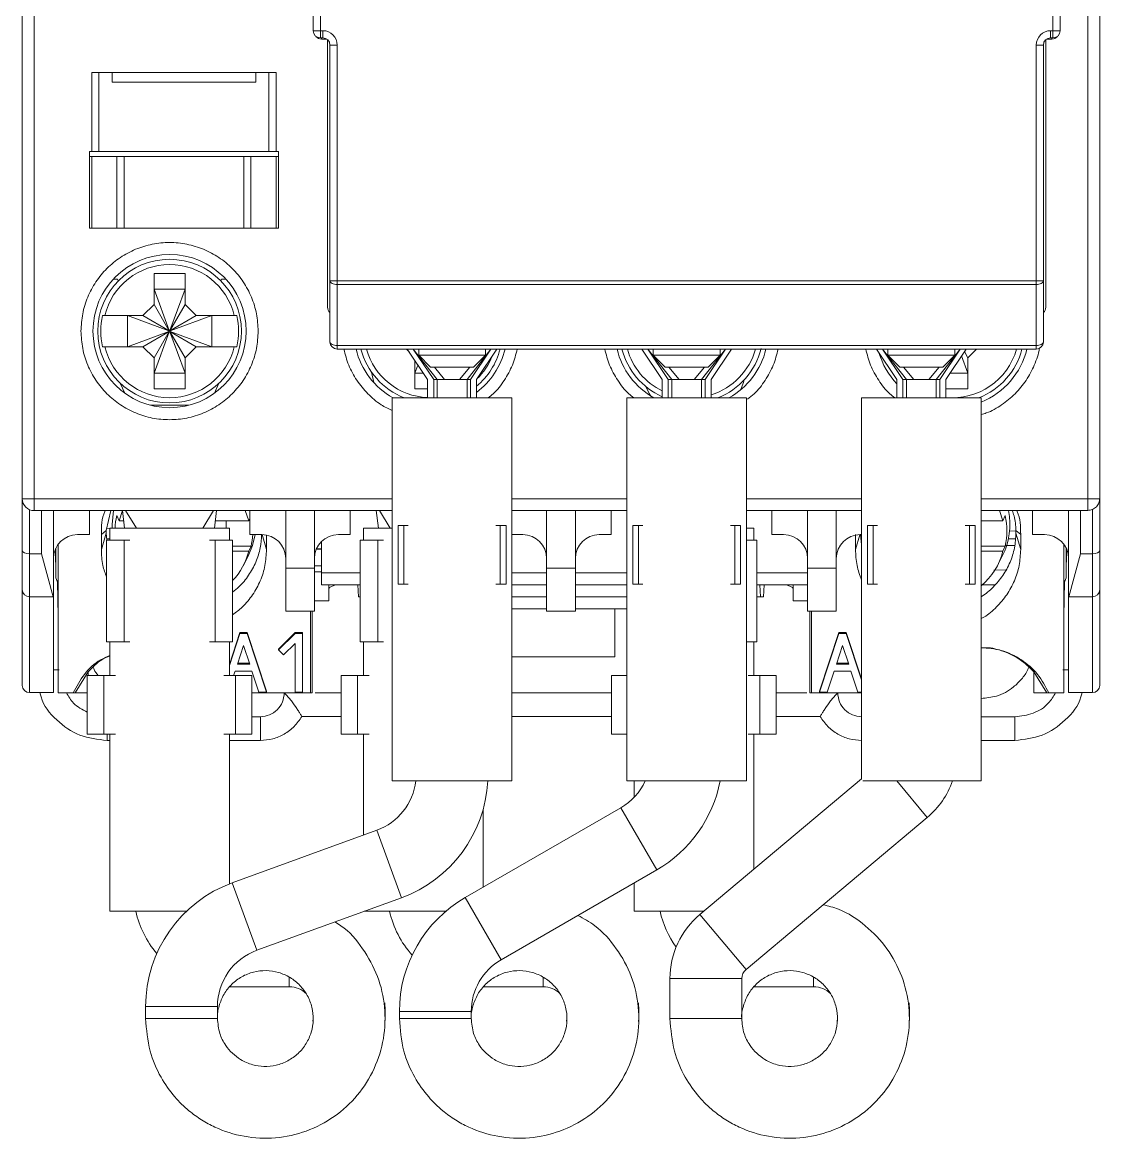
# Model space of a CAD drawing. Header units: millimetres. Extents: x 1004 to 59588, y 686 to 38112.
# Drawn here: x 44591.64 to 44636.64, y 36816.05 to 36862.69 of the extents above; entities that cross this region are included whole.
import ezdxf

# ---------------------------------------------------------------- set-up
doc = ezdxf.new("R2010")
doc.units = ezdxf.units.MM

msp = doc.modelspace()

# ---------------------------------------------------------------- linework, layer by layer
at = {"color": 7, "linetype": 'Continuous', "lineweight": 15}
for p, q in [((44591.642, 36900.789), (44591.642, 36842.789)), ((44592.142, 36842.789), (44592.142, 36900.789)), ((44636.142, 36900.789), (44636.142, 36842.789)), ((44636.642, 36842.789), (44636.642, 36900.789)), ((44603.792, 36862.339), (44603.792, 36879.739)), ((44604.092, 36879.739), (44604.092, 36862.339)), ((44634.692, 36862.339), (44634.692, 36879.739)), ((44634.992, 36879.739), (44634.992, 36862.339)), ((44604.092, 36862.339), (44603.792, 36862.339)), ((44604.092, 36862.339), (44604.192, 36862.339)), ((44604.092, 36862.039), (44604.092, 36862.339)), ((44604.192, 36862.039), (44604.092, 36862.039)), ((44604.358, 36861.989), (44604.142, 36861.989)), ((44604.192, 36862.339), (44604.192, 36862.039)), ((44634.642, 36861.989), (44634.426, 36861.989)), ((44634.592, 36862.339), (44634.692, 36862.339)), ((44634.592, 36862.039), (44634.592, 36862.339)), ((44634.692, 36862.039), (44634.592, 36862.039)), ((44634.692, 36862.039), (44634.692, 36862.339)), ((44634.992, 36862.339), (44634.692, 36862.339)), ((44604.392, 36850.789), (44604.392, 36861.962)), ((44604.492, 36851.89), (44604.492, 36861.739)), ((44604.492, 36861.739), (44604.792, 36861.739)), ((44604.792, 36861.739), (44604.792, 36851.89)), ((44633.992, 36851.89), (44633.992, 36861.739)), ((44634.292, 36861.739), (44633.992, 36861.739)), ((44634.292, 36861.739), (44634.292, 36851.89)), ((44634.392, 36850.789), (44634.392, 36861.962)), ((44602.242, 36860.589), (44594.542, 36860.589)), ((44594.542, 36860.589), (44594.542, 36857.289)), ((44594.842, 36860.589), (44594.842, 36857.289)), ((44595.392, 36860.189), (44595.392, 36860.589)), ((44601.392, 36860.189), (44601.392, 36860.589)), ((44601.942, 36857.289), (44601.942, 36860.589)), ((44602.242, 36857.289), (44602.242, 36860.589)), ((44601.392, 36860.189), (44595.392, 36860.189)), ((44594.442, 36857.289), (44594.542, 36857.289)), ((44594.442, 36857.289), (44594.442, 36854.089)), ((44594.442, 36857.089), (44594.542, 36857.089)), ((44594.842, 36857.289), (44594.542, 36857.289)), ((44594.542, 36857.089), (44594.542, 36854.089)), ((44594.542, 36857.089), (44595.592, 36857.089)), ((44594.842, 36857.289), (44601.942, 36857.289)), ((44595.592, 36854.089), (44595.592, 36857.089)), ((44595.592, 36857.089), (44595.892, 36857.089)), ((44595.892, 36857.089), (44595.892, 36854.089)), ((44600.892, 36857.089), (44595.892, 36857.089)), ((44600.892, 36854.089), (44600.892, 36857.089)), ((44600.892, 36857.089), (44601.192, 36857.089)), ((44601.192, 36857.089), (44601.192, 36854.089)), ((44601.192, 36857.089), (44602.242, 36857.089)), ((44601.942, 36857.289), (44602.242, 36857.289)), ((44602.242, 36857.289), (44602.342, 36857.289)), ((44602.242, 36857.089), (44602.242, 36854.089)), ((44602.242, 36857.089), (44602.342, 36857.089)), ((44602.342, 36854.089), (44602.342, 36857.289)), ((44594.442, 36854.089), (44602.342, 36854.089)), ((44594.542, 36854.089), (44595.592, 36854.089)), ((44601.192, 36854.089), (44602.242, 36854.089)), ((44598.442, 36852.198), (44597.142, 36852.198)), ((44597.142, 36852.198), (44597.142, 36850.898)), ((44598.442, 36850.898), (44598.442, 36852.198)), ((44595.622, 36851.953), (44595.435, 36851.953)), ((44595.649, 36851.888), (44595.622, 36851.953)), ((44599.962, 36851.953), (44599.935, 36851.888)), ((44600.149, 36851.953), (44599.962, 36851.953)), ((44604.492, 36851.89), (44604.792, 36851.89)), ((44604.492, 36849.339), (44604.492, 36851.89)), ((44604.792, 36851.74), (44604.792, 36851.89)), ((44604.792, 36851.89), (44633.992, 36851.89)), ((44633.992, 36851.74), (44604.792, 36851.74)), ((44604.792, 36851.74), (44604.792, 36849.189)), ((44633.992, 36851.74), (44633.992, 36851.89)), ((44634.292, 36851.89), (44633.992, 36851.89)), ((44633.992, 36849.189), (44633.992, 36851.74)), ((44634.292, 36851.89), (44634.292, 36849.339)), ((44598.442, 36851.548), (44597.142, 36851.548)), ((44597.782, 36849.814), (44597.142, 36851.548)), ((44598.442, 36851.548), (44597.802, 36849.814)), ((44597.142, 36850.898), (44596.682, 36850.439)), ((44597.774, 36849.806), (44597.142, 36850.898)), ((44597.81, 36849.806), (44598.442, 36850.898)), ((44598.902, 36850.439), (44598.442, 36850.898)), ((44594.989, 36850.439), (44595.088, 36850.439)), ((44596.682, 36850.439), (44595.088, 36850.439)), ((44596.032, 36849.139), (44596.032, 36850.439)), ((44596.032, 36850.439), (44597.767, 36849.799)), ((44596.682, 36850.439), (44597.774, 36849.806)), ((44597.81, 36849.806), (44598.902, 36850.439)), ((44597.817, 36849.799), (44599.552, 36850.439)), ((44598.902, 36850.439), (44600.496, 36850.439)), ((44599.552, 36849.139), (44599.552, 36850.439)), ((44600.496, 36850.439), (44600.595, 36850.439)), ((44596.032, 36849.139), (44597.767, 36849.778)), ((44596.682, 36849.139), (44597.774, 36849.771)), ((44597.142, 36848.679), (44597.774, 36849.771)), ((44597.142, 36848.029), (44597.782, 36849.764)), ((44597.774, 36849.806), (44597.767, 36849.799)), ((44597.767, 36849.799), (44597.767, 36849.778)), ((44597.767, 36849.778), (44597.774, 36849.771)), ((44597.782, 36849.814), (44597.774, 36849.806)), ((44597.774, 36849.771), (44597.782, 36849.764)), ((44597.802, 36849.814), (44597.782, 36849.814)), ((44597.782, 36849.764), (44597.802, 36849.764)), ((44597.81, 36849.806), (44597.802, 36849.814)), ((44597.802, 36849.764), (44597.81, 36849.771)), ((44598.442, 36848.029), (44597.802, 36849.764)), ((44597.817, 36849.799), (44597.81, 36849.806)), ((44597.81, 36849.771), (44597.817, 36849.778)), ((44598.902, 36849.139), (44597.81, 36849.771)), ((44598.442, 36848.679), (44597.81, 36849.771)), ((44597.817, 36849.778), (44597.817, 36849.799)), ((44599.552, 36849.139), (44597.817, 36849.778)), ((44595.088, 36849.139), (44594.989, 36849.139)), ((44595.088, 36849.139), (44596.682, 36849.139)), ((44596.682, 36849.139), (44597.142, 36848.679)), ((44598.442, 36848.679), (44598.902, 36849.139)), ((44598.902, 36849.139), (44600.496, 36849.139)), ((44600.595, 36849.139), (44600.496, 36849.139)), ((44604.792, 36849.189), (44633.992, 36849.189)), ((44604.792, 36849.039), (44604.792, 36849.189)), ((44633.992, 36849.039), (44604.792, 36849.039)), ((44607.682, 36849.039), (44607.793, 36848.928)), ((44608.571, 36847.769), (44607.719, 36849.039)), ((44607.968, 36849.039), (44608.824, 36847.769)), ((44607.968, 36849.039), (44608.967, 36847.769)), ((44608.197, 36849.039), (44608.197, 36848.779)), ((44610.217, 36847.769), (44611.216, 36849.039)), ((44610.36, 36847.769), (44611.216, 36849.039)), ((44611.465, 36849.039), (44610.613, 36847.769)), ((44610.987, 36848.779), (44610.987, 36849.039)), ((44618.371, 36847.769), (44617.519, 36849.039)), ((44617.768, 36849.039), (44618.624, 36847.769)), ((44617.768, 36849.039), (44618.767, 36847.769)), ((44617.997, 36849.039), (44617.997, 36848.779)), ((44620.017, 36847.769), (44621.016, 36849.039)), ((44620.16, 36847.769), (44621.016, 36849.039)), ((44621.265, 36849.039), (44620.413, 36847.769)), ((44620.787, 36848.779), (44620.787, 36849.039)), ((44628.171, 36847.769), (44627.319, 36849.039)), ((44627.568, 36849.039), (44628.424, 36847.769)), ((44627.568, 36849.039), (44628.567, 36847.769)), ((44627.797, 36849.039), (44627.797, 36848.779)), ((44629.817, 36847.769), (44630.816, 36849.039)), ((44629.96, 36847.769), (44630.816, 36849.039)), ((44631.065, 36849.039), (44630.213, 36847.769)), ((44630.587, 36848.779), (44630.587, 36849.039)), ((44631.142, 36848.679), (44630.995, 36848.934)), ((44631.142, 36848.679), (44631.502, 36849.039)), ((44633.992, 36849.039), (44633.992, 36849.189)), ((44597.142, 36848.679), (44597.142, 36847.379)), ((44598.442, 36847.379), (44598.442, 36848.679)), ((44608.042, 36848.557), (44608.042, 36847.379)), ((44608.197, 36848.779), (44608.697, 36848.279)), ((44608.197, 36848.779), (44610.987, 36848.779)), ((44610.487, 36848.279), (44610.987, 36848.779)), ((44617.997, 36848.779), (44618.497, 36848.279)), ((44617.997, 36848.779), (44620.787, 36848.779)), ((44620.287, 36848.279), (44620.787, 36848.779)), ((44627.797, 36848.779), (44628.297, 36848.279)), ((44627.797, 36848.779), (44630.587, 36848.779)), ((44630.087, 36848.279), (44630.587, 36848.779)), ((44631.142, 36848.029), (44630.874, 36848.754)), ((44631.142, 36847.379), (44631.142, 36848.679)), ((44598.442, 36848.029), (44597.142, 36848.029)), ((44606.322, 36847.639), (44606.233, 36848.07)), ((44608.042, 36848.029), (44608.167, 36848.37)), ((44608.396, 36848.029), (44608.042, 36848.029)), ((44610.487, 36848.279), (44608.697, 36848.279)), ((44620.287, 36848.279), (44618.497, 36848.279)), ((44630.087, 36848.279), (44628.297, 36848.279)), ((44631.142, 36848.029), (44630.388, 36848.029)), ((44595.918, 36847.195), (44595.731, 36847.608)), ((44599.852, 36847.608), (44599.666, 36847.195)), ((44608.571, 36846.999), (44608.571, 36847.769)), ((44608.824, 36847.769), (44608.824, 36846.999)), ((44608.967, 36847.769), (44608.824, 36847.769)), ((44609.274, 36847.769), (44608.967, 36847.769)), ((44609.288, 36847.769), (44609.274, 36847.769)), ((44609.909, 36847.769), (44609.896, 36847.769)), ((44610.217, 36847.769), (44609.909, 36847.769)), ((44610.217, 36847.769), (44610.36, 36847.769)), ((44610.36, 36847.769), (44610.36, 36846.999)), ((44610.613, 36847.769), (44610.613, 36846.999)), ((44618.371, 36846.999), (44618.371, 36847.769)), ((44618.624, 36847.769), (44618.624, 36846.999)), ((44618.767, 36847.769), (44618.624, 36847.769)), ((44619.074, 36847.769), (44618.767, 36847.769)), ((44619.088, 36847.769), (44619.074, 36847.769)), ((44619.709, 36847.769), (44619.696, 36847.769)), ((44620.017, 36847.769), (44619.709, 36847.769)), ((44620.017, 36847.769), (44620.16, 36847.769)), ((44620.16, 36847.769), (44620.16, 36846.999)), ((44620.413, 36847.769), (44620.413, 36846.999)), ((44628.171, 36846.999), (44628.171, 36847.769)), ((44628.424, 36847.769), (44628.424, 36846.999)), ((44628.567, 36847.769), (44628.424, 36847.769)), ((44628.874, 36847.769), (44628.567, 36847.769)), ((44628.888, 36847.769), (44628.874, 36847.769)), ((44629.509, 36847.769), (44629.496, 36847.769)), ((44629.817, 36847.769), (44629.509, 36847.769)), ((44629.817, 36847.769), (44629.96, 36847.769)), ((44629.96, 36847.769), (44629.96, 36846.999)), ((44630.213, 36847.769), (44630.213, 36846.999)), ((44597.142, 36847.379), (44598.442, 36847.379)), ((44608.042, 36847.379), (44608.571, 36847.379)), ((44630.213, 36847.379), (44631.142, 36847.379)), ((44596.998, 36846.689), (44598.586, 36846.689)), ((44607.092, 36846.999), (44607.092, 36830.999)), ((44607.092, 36846.999), (44612.017, 36846.999)), ((44612.017, 36846.999), (44612.092, 36846.999)), ((44612.092, 36830.999), (44612.092, 36846.999)), ((44616.892, 36846.999), (44616.892, 36830.999)), ((44616.892, 36846.999), (44621.892, 36846.999)), ((44621.892, 36830.999), (44621.892, 36846.999)), ((44626.692, 36846.999), (44626.692, 36831.085)), ((44626.692, 36846.999), (44631.692, 36846.999)), ((44631.692, 36830.999), (44631.692, 36846.999)), ((44591.642, 36840.613), (44591.642, 36842.789)), ((44591.642, 36842.789), (44592.142, 36842.789)), ((44592.142, 36842.789), (44592.142, 36842.289)), ((44636.142, 36842.789), (44636.642, 36842.789)), ((44636.642, 36842.789), (44636.642, 36840.613)), ((44592.142, 36842.289), (44607.092, 36842.289)), ((44592.442, 36842.289), (44592.442, 36840.489)), ((44592.942, 36842.289), (44592.942, 36838.689)), ((44594.442, 36841.289), (44594.442, 36842.289)), ((44595.332, 36842.289), (44595.14, 36841.461)), ((44595.392, 36841.709), (44595.451, 36842.289)), ((44595.589, 36842.08), (44595.688, 36841.87)), ((44595.688, 36841.87), (44595.827, 36842.289)), ((44595.916, 36841.553), (44595.825, 36842.289)), ((44596.404, 36841.553), (44595.954, 36842.289)), ((44599.63, 36842.289), (44599.18, 36841.553)), ((44599.668, 36841.553), (44599.759, 36842.289)), ((44600.956, 36842.289), (44601.096, 36841.87)), ((44601.096, 36841.87), (44601.142, 36841.967)), ((44601.142, 36842.289), (44601.142, 36841.289)), ((44602.642, 36842.289), (44602.642, 36839.889)), ((44603.842, 36839.889), (44603.842, 36842.289)), ((44605.342, 36841.289), (44605.342, 36842.289)), ((44606.516, 36841.553), (44606.425, 36842.289)), ((44607.004, 36841.553), (44606.554, 36842.289)), ((44612.092, 36842.289), (44616.892, 36842.289)), ((44613.542, 36842.289), (44613.542, 36839.889)), ((44614.742, 36839.889), (44614.742, 36842.289)), ((44616.242, 36841.289), (44616.242, 36842.289)), ((44621.892, 36842.289), (44626.692, 36842.289)), ((44622.942, 36842.289), (44622.942, 36841.289)), ((44624.442, 36842.289), (44624.442, 36839.889)), ((44625.642, 36839.889), (44625.642, 36842.289)), ((44631.692, 36842.289), (44636.142, 36842.289)), ((44632.456, 36842.289), (44632.596, 36841.87)), ((44632.596, 36841.87), (44632.695, 36842.08)), ((44633.842, 36842.289), (44633.842, 36841.289)), ((44635.342, 36842.289), (44635.342, 36838.689)), ((44635.842, 36842.289), (44635.842, 36840.489)), ((44636.142, 36842.289), (44636.142, 36842.298)), ((44595.14, 36841.461), (44594.942, 36841.298)), ((44595.139, 36841.354), (44595.14, 36841.461)), ((44595.292, 36841.551), (44595.16, 36841.549)), ((44595.292, 36841.553), (44595.292, 36841.053)), ((44600.292, 36841.553), (44595.292, 36841.553)), ((44595.396, 36841.551), (44595.392, 36841.709)), ((44595.877, 36841.87), (44595.688, 36841.87)), ((44599.707, 36841.87), (44601.096, 36841.87)), ((44600.152, 36841.553), (44600.152, 36841.87)), ((44600.292, 36841.053), (44600.292, 36841.553)), ((44605.892, 36841.553), (44605.892, 36841.053)), ((44607.092, 36841.553), (44605.892, 36841.553)), ((44607.338, 36839.222), (44607.338, 36841.673)), ((44607.584, 36841.673), (44607.338, 36841.673)), ((44607.584, 36841.673), (44607.584, 36839.222)), ((44607.763, 36841.673), (44607.584, 36841.673)), ((44611.599, 36841.673), (44611.421, 36841.673)), ((44611.599, 36841.673), (44611.599, 36839.222)), ((44611.846, 36841.673), (44611.599, 36841.673)), ((44611.846, 36841.673), (44611.846, 36839.222)), ((44617.138, 36839.222), (44617.138, 36841.673)), ((44617.384, 36841.673), (44617.138, 36841.673)), ((44617.384, 36841.673), (44617.384, 36839.222)), ((44617.563, 36841.673), (44617.384, 36841.673)), ((44621.399, 36841.673), (44621.221, 36841.673)), ((44621.399, 36841.673), (44621.399, 36839.222)), ((44621.646, 36841.673), (44621.399, 36841.673)), ((44621.646, 36841.673), (44621.646, 36839.222)), ((44622.192, 36841.553), (44621.892, 36841.553)), ((44622.192, 36841.053), (44622.192, 36841.553)), ((44626.938, 36839.222), (44626.938, 36841.673)), ((44627.184, 36841.673), (44626.938, 36841.673)), ((44627.184, 36841.673), (44627.184, 36839.222)), ((44627.363, 36841.673), (44627.184, 36841.673)), ((44631.199, 36841.673), (44631.021, 36841.673)), ((44631.199, 36841.673), (44631.199, 36839.222)), ((44631.446, 36841.673), (44631.199, 36841.673)), ((44631.446, 36841.673), (44631.446, 36839.222)), ((44631.692, 36841.87), (44632.596, 36841.87)), ((44633.342, 36841.298), (44633.144, 36841.461)), ((44633.145, 36841.354), (44633.144, 36841.461)), ((44593.942, 36841.289), (44594.442, 36841.289)), ((44594.942, 36840.66), (44595.139, 36841.354)), ((44594.942, 36840.66), (44594.942, 36841.298)), ((44595.139, 36841.354), (44595.169, 36841.053)), ((44595.16, 36841.053), (44595.16, 36836.803)), ((44595.16, 36841.053), (44595.892, 36841.053)), ((44595.162, 36841.118), (44595.292, 36841.118)), ((44595.892, 36841.053), (44595.892, 36836.803)), ((44595.892, 36841.053), (44596.126, 36841.053)), ((44599.458, 36841.053), (44599.692, 36841.053)), ((44599.692, 36841.053), (44599.692, 36836.803)), ((44599.692, 36841.053), (44600.424, 36841.053)), ((44600.424, 36841.053), (44600.424, 36836.803)), ((44601.142, 36841.289), (44601.642, 36841.289)), ((44601.842, 36841.269), (44601.842, 36840.66)), ((44604.142, 36841.003), (44604.142, 36839.689)), ((44604.842, 36841.289), (44605.342, 36841.289)), ((44605.76, 36841.053), (44605.76, 36836.803)), ((44605.76, 36841.053), (44606.492, 36841.053)), ((44606.492, 36841.053), (44606.492, 36836.803)), ((44606.492, 36841.053), (44606.726, 36841.053)), ((44612.092, 36841.289), (44612.542, 36841.289)), ((44615.742, 36841.289), (44616.242, 36841.289)), ((44621.892, 36841.053), (44622.324, 36841.053)), ((44622.324, 36841.053), (44622.324, 36836.803)), ((44622.942, 36841.289), (44623.442, 36841.289)), ((44626.442, 36840.66), (44626.442, 36841.298)), ((44626.642, 36841.289), (44626.692, 36841.289)), ((44626.649, 36841.289), (44626.692, 36840.863)), ((44633.122, 36841.118), (44632.831, 36841.117)), ((44632.863, 36841.44), (44633.129, 36841.426)), ((44633.145, 36841.354), (44633.342, 36840.66)), ((44633.342, 36841.298), (44633.342, 36840.66)), ((44633.842, 36841.289), (44634.342, 36841.289)), ((44591.642, 36838.989), (44591.642, 36840.613)), ((44593.042, 36839.542), (44593.042, 36840.725)), ((44593.142, 36840.889), (44593.142, 36834.678)), ((44601.195, 36840.804), (44600.424, 36840.804)), ((44600.424, 36840.594), (44601.096, 36840.594)), ((44601.195, 36840.804), (44601.096, 36840.594)), ((44603.919, 36840.674), (44604.142, 36840.674)), ((44604.142, 36840.693), (44603.927, 36840.693)), ((44632.695, 36840.804), (44631.692, 36840.804)), ((44631.692, 36840.594), (44632.596, 36840.594)), ((44632.695, 36840.804), (44632.596, 36840.594)), ((44632.696, 36840.831), (44633.093, 36840.832)), ((44635.142, 36834.678), (44635.142, 36840.889)), ((44635.242, 36840.725), (44635.242, 36839.542)), ((44636.642, 36840.613), (44636.642, 36838.989)), ((44591.942, 36840.489), (44591.942, 36838.689)), ((44591.942, 36840.489), (44592.442, 36840.489)), ((44592.924, 36838.689), (44592.442, 36840.489)), ((44600.876, 36840.003), (44601.071, 36840.384)), ((44632.376, 36840.003), (44632.571, 36840.384)), ((44635.842, 36840.489), (44635.36, 36838.689)), ((44635.842, 36840.489), (44636.342, 36840.489)), ((44636.342, 36838.689), (44636.342, 36840.489)), ((44602.642, 36839.889), (44603.842, 36839.889)), ((44602.642, 36838.089), (44602.642, 36839.889)), ((44603.842, 36839.889), (44603.842, 36838.089)), ((44604.142, 36839.733), (44603.842, 36839.733)), ((44604.142, 36839.689), (44605.76, 36839.689)), ((44604.142, 36839.189), (44604.142, 36839.689)), ((44612.092, 36839.689), (44613.542, 36839.689)), ((44613.542, 36839.889), (44614.742, 36839.889)), ((44613.542, 36838.089), (44613.542, 36839.889)), ((44614.742, 36839.889), (44614.742, 36838.089)), ((44614.742, 36839.689), (44616.892, 36839.689)), ((44622.324, 36839.689), (44624.442, 36839.689)), ((44624.442, 36839.889), (44625.642, 36839.889)), ((44624.442, 36838.089), (44624.442, 36839.889)), ((44625.642, 36839.889), (44625.642, 36838.089)), ((44632.222, 36839.807), (44632.725, 36839.816)), ((44605.76, 36839.189), (44604.142, 36839.189)), ((44604.442, 36839.189), (44604.442, 36838.515)), ((44605.682, 36838.689), (44605.66, 36839.189)), ((44607.338, 36839.222), (44607.584, 36839.222)), ((44607.763, 36839.222), (44607.584, 36839.222)), ((44611.599, 36839.222), (44611.421, 36839.222)), ((44611.846, 36839.222), (44611.599, 36839.222)), ((44613.542, 36839.189), (44612.092, 36839.189)), ((44616.892, 36839.189), (44614.742, 36839.189)), ((44617.138, 36839.222), (44617.384, 36839.222)), ((44617.563, 36839.222), (44617.384, 36839.222)), ((44621.399, 36839.222), (44621.221, 36839.222)), ((44621.646, 36839.222), (44621.399, 36839.222)), ((44624.442, 36839.189), (44622.324, 36839.189)), ((44622.453, 36839.189), (44622.475, 36838.689)), ((44622.624, 36839.189), (44622.602, 36838.689)), ((44623.842, 36838.515), (44623.842, 36839.189)), ((44626.938, 36839.222), (44627.184, 36839.222)), ((44627.363, 36839.222), (44627.184, 36839.222)), ((44631.199, 36839.222), (44631.021, 36839.222)), ((44631.446, 36839.222), (44631.199, 36839.222)), ((44631.736, 36839.189), (44632.268, 36839.189)), ((44591.642, 36834.989), (44591.642, 36838.989)), ((44591.942, 36838.689), (44592.924, 36838.689)), ((44591.942, 36838.689), (44591.942, 36834.689)), ((44592.924, 36838.689), (44592.942, 36838.689)), ((44592.942, 36838.689), (44592.942, 36834.689)), ((44605.76, 36838.689), (44605.682, 36838.689)), ((44613.542, 36838.689), (44612.092, 36838.689)), ((44616.892, 36838.689), (44614.742, 36838.689)), ((44622.475, 36838.689), (44622.324, 36838.689)), ((44622.602, 36838.689), (44622.475, 36838.689)), ((44635.342, 36838.689), (44635.36, 36838.689)), ((44635.342, 36834.689), (44635.342, 36838.689)), ((44635.36, 36838.689), (44636.342, 36838.689)), ((44636.342, 36834.689), (44636.342, 36838.689)), ((44636.642, 36838.989), (44636.642, 36834.989)), ((44604.442, 36838.515), (44603.842, 36838.515)), ((44623.842, 36838.515), (44624.442, 36838.515)), ((44603.842, 36838.089), (44602.642, 36838.089)), ((44603.68, 36834.678), (44603.675, 36838.089)), ((44603.745, 36838.089), (44603.745, 36834.678)), ((44613.542, 36838.189), (44612.092, 36838.189)), ((44614.742, 36838.089), (44613.542, 36838.089)), ((44616.892, 36838.189), (44614.742, 36838.189)), ((44616.392, 36836.189), (44616.392, 36838.189)), ((44625.642, 36838.089), (44624.442, 36838.089)), ((44624.539, 36834.678), (44624.539, 36838.089)), ((44624.609, 36838.089), (44624.603, 36834.678)), ((44595.16, 36836.803), (44595.892, 36836.803)), ((44595.292, 36836.803), (44595.292, 36835.403)), ((44595.892, 36836.803), (44596.126, 36836.803)), ((44599.458, 36836.803), (44599.692, 36836.803)), ((44599.692, 36836.803), (44600.424, 36836.803)), ((44600.292, 36835.863), (44600.732, 36837.196)), ((44600.292, 36835.825), (44600.732, 36837.158)), ((44600.292, 36835.403), (44600.292, 36836.803)), ((44600.732, 36837.196), (44601.032, 36837.196)), ((44600.732, 36837.196), (44600.732, 36837.158)), ((44600.732, 36837.158), (44601.032, 36837.158)), ((44601.032, 36837.196), (44601.842, 36834.742)), ((44601.032, 36837.196), (44601.032, 36837.158)), ((44601.032, 36837.158), (44601.842, 36834.704)), ((44602.342, 36836.509), (44603.042, 36837.196)), ((44603.042, 36837.158), (44602.342, 36836.471)), ((44603.042, 36837.196), (44603.342, 36837.196)), ((44603.042, 36837.196), (44603.042, 36837.158)), ((44603.342, 36837.158), (44603.042, 36837.158)), ((44603.342, 36837.158), (44603.342, 36837.196)), ((44603.342, 36837.158), (44603.342, 36834.704)), ((44605.76, 36836.803), (44606.492, 36836.803)), ((44605.892, 36836.803), (44605.892, 36835.403)), ((44606.492, 36836.803), (44606.726, 36836.803)), ((44621.892, 36836.803), (44622.324, 36836.803)), ((44622.192, 36835.403), (44622.192, 36836.803)), ((44624.942, 36834.742), (44625.752, 36837.196)), ((44624.942, 36834.704), (44625.752, 36837.158)), ((44625.752, 36837.196), (44626.052, 36837.196)), ((44625.752, 36837.196), (44625.752, 36837.158)), ((44625.752, 36837.158), (44626.052, 36837.158)), ((44626.052, 36837.196), (44626.692, 36835.257)), ((44626.052, 36837.196), (44626.052, 36837.158)), ((44626.052, 36837.158), (44626.692, 36835.219)), ((44600.626, 36835.882), (44600.882, 36836.657)), ((44600.882, 36836.657), (44601.138, 36835.882)), ((44602.342, 36836.509), (44602.342, 36836.471)), ((44602.342, 36836.471), (44602.554, 36836.263)), ((44602.554, 36836.263), (44603.042, 36836.741)), ((44603.042, 36834.704), (44603.042, 36836.741)), ((44625.646, 36835.882), (44625.902, 36836.657)), ((44625.902, 36836.657), (44626.158, 36835.882)), ((44601.138, 36835.92), (44600.626, 36835.92)), ((44601.138, 36835.882), (44600.626, 36835.882)), ((44612.092, 36836.189), (44616.392, 36836.189)), ((44626.158, 36835.92), (44625.646, 36835.92)), ((44626.158, 36835.882), (44625.646, 36835.882)), ((44594.392, 36835.559), (44593.852, 36834.678)), ((44594.356, 36835.403), (44594.356, 36832.953)), ((44594.356, 36835.403), (44595.042, 36835.403)), ((44594.392, 36835.559), (44594.392, 36835.403)), ((44595.042, 36835.403), (44595.042, 36832.953)), ((44595.042, 36835.403), (44595.527, 36835.403)), ((44600.057, 36835.403), (44600.542, 36835.403)), ((44600.468, 36835.403), (44600.529, 36835.587)), ((44600.529, 36835.587), (44601.235, 36835.587)), ((44600.542, 36835.403), (44600.542, 36832.953)), ((44600.542, 36835.403), (44601.227, 36835.403)), ((44601.227, 36835.403), (44601.227, 36832.953)), ((44601.235, 36835.587), (44601.527, 36834.704)), ((44604.956, 36835.403), (44604.956, 36832.953)), ((44604.956, 36835.403), (44605.642, 36835.403)), ((44605.642, 36835.403), (44605.642, 36832.953)), ((44605.642, 36835.403), (44606.127, 36835.403)), ((44616.256, 36835.403), (44616.256, 36832.953)), ((44616.256, 36835.403), (44616.892, 36835.403)), ((44621.957, 36835.403), (44622.442, 36835.403)), ((44622.442, 36835.403), (44622.442, 36832.953)), ((44622.442, 36835.403), (44623.127, 36835.403)), ((44623.127, 36835.403), (44623.127, 36832.953)), ((44625.257, 36834.704), (44625.549, 36835.587)), ((44625.549, 36835.587), (44626.255, 36835.587)), ((44626.255, 36835.587), (44626.547, 36834.704)), ((44633.892, 36835.559), (44634.432, 36834.678)), ((44633.892, 36835.559), (44633.892, 36834.678)), ((44591.942, 36834.689), (44592.942, 36834.689)), ((44593.142, 36834.678), (44593.766, 36834.678)), ((44593.852, 36834.678), (44593.766, 36834.678)), ((44593.852, 36834.678), (44594.356, 36834.678)), ((44601.227, 36834.678), (44603.68, 36834.678)), ((44601.527, 36834.704), (44601.842, 36834.704)), ((44601.842, 36834.742), (44601.842, 36834.704)), ((44603.342, 36834.704), (44603.042, 36834.704)), ((44603.745, 36834.678), (44603.68, 36834.678)), ((44624.603, 36834.678), (44624.539, 36834.678)), ((44624.603, 36834.678), (44626.692, 36834.678)), ((44624.942, 36834.742), (44624.942, 36834.704)), ((44625.257, 36834.704), (44624.942, 36834.704)), ((44626.547, 36834.704), (44626.692, 36834.704)), ((44634.432, 36834.678), (44633.892, 36834.678)), ((44634.518, 36834.678), (44634.432, 36834.678)), ((44634.518, 36834.678), (44635.142, 36834.678)), ((44635.342, 36834.689), (44636.342, 36834.689)), ((44604.956, 36833.689), (44603.316, 36833.689)), ((44616.256, 36833.689), (44612.092, 36833.689)), ((44624.968, 36833.689), (44623.127, 36833.689)), ((44594.356, 36832.953), (44595.042, 36832.953)), ((44595.042, 36832.953), (44595.527, 36832.953)), ((44595.292, 36832.689), (44595.181, 36832.689)), ((44595.292, 36832.953), (44595.292, 36825.553)), ((44600.057, 36832.953), (44600.542, 36832.953)), ((44600.292, 36826.696), (44600.292, 36832.953)), ((44601.584, 36832.689), (44600.292, 36832.689)), ((44600.542, 36832.953), (44601.227, 36832.953)), ((44604.956, 36832.953), (44605.642, 36832.953)), ((44605.642, 36832.953), (44606.127, 36832.953)), ((44605.892, 36832.953), (44605.892, 36828.736)), ((44616.256, 36832.953), (44616.892, 36832.953)), ((44621.957, 36832.953), (44622.442, 36832.953)), ((44622.192, 36827.309), (44622.192, 36832.953)), ((44622.442, 36832.953), (44623.127, 36832.953)), ((44633.103, 36832.689), (44631.692, 36832.689)), ((44607.092, 36830.999), (44612.017, 36830.999)), ((44612.017, 36830.999), (44612.092, 36830.999)), ((44616.892, 36830.999), (44621.892, 36830.999)), ((44617.192, 36830.999), (44617.192, 36830.309)), ((44626.692, 36831.085), (44619.942, 36825.421)), ((44626.754, 36830.999), (44631.692, 36830.999)), ((44616.642, 36829.879), (44610.142, 36826.126)), ((44610.892, 36826.559), (44610.892, 36829.818)), ((44621.87, 36823.123), (44629.442, 36829.476)), ((44606.447, 36828.938), (44600.411, 36826.741)), ((44611.642, 36823.528), (44618.142, 36827.281)), ((44617.192, 36826.733), (44617.192, 36825.553)), ((44601.437, 36823.922), (44607.473, 36826.119)), ((44598.496, 36825.553), (44595.292, 36825.553)), ((44606.728, 36825.553), (44605.917, 36825.553)), ((44609.328, 36825.553), (44606.728, 36825.553)), ((44620.099, 36825.553), (44617.192, 36825.553)), ((44600.292, 36822.403), (44602.792, 36822.403)), ((44610.892, 36822.403), (44613.392, 36822.403)), ((44618.692, 36822.74), (44618.692, 36821.073)), ((44621.692, 36821.073), (44621.692, 36822.74)), ((44622.192, 36822.403), (44624.692, 36822.403)), ((44596.792, 36821.573), (44596.792, 36821.073)), ((44599.792, 36821.073), (44599.792, 36821.573)), ((44606.792, 36821.403), (44606.779, 36821.727)), ((44606.792, 36821.073), (44606.792, 36821.403)), ((44617.392, 36821.403), (44617.379, 36821.727)), ((44617.392, 36821.073), (44617.392, 36821.403)), ((44628.692, 36821.403), (44628.679, 36821.727)), ((44628.692, 36821.073), (44628.692, 36821.403)), ((44596.792, 36821.073), (44599.792, 36821.073)), ((44603.792, 36821.073), (44603.776, 36820.961)), ((44606.781, 36820.946), (44606.792, 36821.073)), ((44607.392, 36821.363), (44607.392, 36821.073)), ((44607.392, 36821.073), (44610.392, 36821.073)), ((44610.392, 36821.073), (44610.392, 36821.363)), ((44614.392, 36821.073), (44614.376, 36820.961)), ((44617.381, 36820.946), (44617.392, 36821.073)), ((44618.692, 36821.073), (44621.692, 36821.073)), ((44625.692, 36821.073), (44625.676, 36820.961)), ((44628.681, 36820.946), (44628.692, 36821.073))]:
    msp.add_line(p, q, dxfattribs=at)
at = {"color": 8, "linetype": 'Continuous', "lineweight": 15}
for p, q in [((44604.142, 36862.039), (44604.142, 36861.989)), ((44634.642, 36861.989), (44634.642, 36862.039)), ((44608.852, 36848.279), (44609.274, 36847.769)), ((44609.909, 36847.769), (44610.332, 36848.279)), ((44618.652, 36848.279), (44619.074, 36847.769)), ((44619.709, 36847.769), (44620.132, 36848.279)), ((44628.452, 36848.279), (44628.874, 36847.769)), ((44629.509, 36847.769), (44629.932, 36848.279)), ((44608.967, 36847.769), (44608.967, 36846.999)), ((44610.217, 36847.769), (44610.217, 36846.999)), ((44618.767, 36847.769), (44618.767, 36846.999)), ((44620.017, 36847.769), (44620.017, 36846.999)), ((44628.567, 36847.769), (44628.567, 36846.999)), ((44629.817, 36847.769), (44629.817, 36846.999)), ((44607.092, 36842.789), (44592.142, 36842.789)), ((44616.892, 36842.789), (44612.092, 36842.789)), ((44626.692, 36842.789), (44621.892, 36842.789)), ((44636.142, 36842.789), (44631.692, 36842.789)), ((44636.142, 36842.298), (44636.142, 36842.789)), ((44591.942, 36842.33), (44591.942, 36840.489)), ((44636.342, 36840.489), (44636.342, 36842.344)), ((44601.664, 36841.288), (44601.842, 36840.66)), ((44626.442, 36840.66), (44626.619, 36841.284)), ((44604.142, 36839.979), (44603.842, 36839.979)), ((44593.142, 36837.867), (44593.116, 36839.325)), ((44635.167, 36839.325), (44635.142, 36837.867)), ((44593.181, 36835.645), (44592.942, 36835.641)), ((44635.103, 36835.645), (44635.342, 36835.641)), ((44604.956, 36834.68), (44603.867, 36834.68)), ((44616.256, 36834.68), (44612.092, 36834.68)), ((44624.417, 36834.68), (44623.127, 36834.68)), ((44601.584, 36833.68), (44601.227, 36833.68)), ((44633.103, 36833.68), (44631.692, 36833.68)), ((44628.164, 36830.999), (44629.442, 36829.476)), ((44616.642, 36829.879), (44618.142, 36827.281)), ((44606.447, 36828.938), (44607.473, 36826.119)), ((44600.411, 36826.741), (44601.437, 36823.922)), ((44610.142, 36826.126), (44611.642, 36823.528)), ((44619.942, 36825.421), (44621.87, 36823.123)), ((44602.792, 36822.799), (44602.792, 36822.403)), ((44613.392, 36822.799), (44613.392, 36822.403)), ((44618.692, 36822.74), (44621.692, 36822.74)), ((44624.692, 36822.799), (44624.692, 36822.403)), ((44596.792, 36821.573), (44599.792, 36821.573)), ((44607.392, 36821.363), (44610.392, 36821.363))]:
    msp.add_line(p, q, dxfattribs=at)
at = {"color": 7, "linetype": 'Continuous', "lineweight": 15, "flags": 128}
for points in [[(44604.492, 36851.89), (44604.498, 36851.861), (44604.515, 36851.833), (44604.542, 36851.807), (44604.58, 36851.784), (44604.625, 36851.766), (44604.677, 36851.752), (44604.733, 36851.743), (44604.792, 36851.74)], [(44633.992, 36851.74), (44634.05, 36851.743), (44634.107, 36851.752), (44634.159, 36851.766), (44634.204, 36851.784), (44634.241, 36851.807), (44634.269, 36851.833), (44634.286, 36851.861), (44634.292, 36851.89)], [(44604.492, 36849.339), (44604.498, 36849.309), (44604.515, 36849.281), (44604.542, 36849.255), (44604.58, 36849.233), (44604.625, 36849.214), (44604.677, 36849.2), (44604.733, 36849.192), (44604.792, 36849.189)], [(44633.992, 36849.189), (44634.05, 36849.192), (44634.107, 36849.2), (44634.159, 36849.214), (44634.204, 36849.233), (44634.241, 36849.255), (44634.269, 36849.281), (44634.286, 36849.309), (44634.292, 36849.339)], [(44621.794, 36847.752), (44621.762, 36847.638), (44621.637, 36847.328)], [(44617.891, 36847.078), (44617.823, 36847.187), (44617.679, 36847.477)], [(44601.361, 36841.289), (44601.254, 36840.828), (44601.071, 36840.384)]]:
    msp.add_lwpolyline(points, dxfattribs=at)
at = {"color": 7, "linetype": 'Continuous', "lineweight": 15}
for radius in [3.2, 3]:
    msp.add_circle((44597.792, 36849.789), radius, dxfattribs=at)
for centre, radius, start, end in [((44604.092, 36862.339), 0.3, 180, 270), ((44604.142, 36862.289), 0.3, 218.2319, 270), ((44604.192, 36861.739), 0.6, 0, 90), ((44604.192, 36861.739), 0.3, 0, 90), ((44634.592, 36861.739), 0.6, 90, 180), ((44634.592, 36861.739), 0.3, 90, 180), ((44634.642, 36862.289), 0.3, 270, 321.7681), ((44634.692, 36862.339), 0.3, 270, 0), ((44597.792, 36849.789), 2.781, 13.5153, 166.4847), ((44604.692, 36850.789), 0.3, 180, 228.1897), ((44634.092, 36850.789), 0.3, 311.8103, 0), ((44597.792, 36849.789), 2.878, 166.9448, 193.0552), ((44597.792, 36849.789), 2.878, 346.9448, 13.0552), ((44597.792, 36849.789), 2.781, 193.5153, 346.4847), ((44604.792, 36849.339), 0.3, 180, 270), ((44608.692, 36849.789), 3.2, 193.5548, 240.6773), ((44608.692, 36849.789), 3, 194.4775, 248.4348), ((44608.692, 36849.789), 2.781, 195.644, 267.5009), ((44608.692, 36849.789), 3, 309.8235, 345.5225), ((44608.692, 36849.789), 3.2, 306.8984, 346.4452), ((44619.592, 36849.789), 3.2, 193.5548, 240.6773), ((44619.592, 36849.789), 3, 194.4775, 245.9778), ((44619.592, 36849.789), 2.781, 195.644, 243.9532), ((44619.592, 36849.789), 2.781, 287.1747, 344.356), ((44619.592, 36849.789), 3, 291.5652, 345.9297), ((44619.592, 36849.789), 3.2, 299.3227, 346.4452), ((44630.492, 36849.789), 2.781, 264.2484, 344.356), ((44630.492, 36849.789), 3, 291.5652, 345.5225), ((44630.492, 36849.789), 3.2, 292.0243, 346.4452), ((44633.992, 36849.339), 0.3, 270, 0), ((44608.692, 36849.789), 2.781, 314.1796, 338.1092), ((44630.492, 36849.789), 3.2, 196.4236, 223.4981), ((44592.142, 36842.789), 0.5, 180, 270), ((44598.29, 36841.442), 2.776, 166.7056, 177.7109), ((44629.995, 36841.709), 2.897, 332.773, 11.5423), ((44629.995, 36841.442), 2.774, 346.7037, 13.2963), ((44593.942, 36840.289), 1, 90, 180), ((44598.494, 36841.442), 2.776, 346.7058, 356.8287), ((44601.642, 36840.289), 1, 0, 90), ((44604.842, 36840.289), 1, 90, 180), ((44612.542, 36840.289), 1, 0, 90), ((44615.742, 36840.289), 1, 90, 180), ((44623.442, 36840.289), 1, 0, 90), ((44626.642, 36840.289), 1, 90, 180), ((44634.342, 36840.289), 1, 0, 90), ((44598.457, 36841.244), 2.718, 316.3577, 346.1685), ((44629.952, 36841.246), 2.724, 309.713, 346.1492), ((44591.942, 36838.989), 0.3, 180, 270), ((44636.342, 36838.989), 0.3, 270, 0), ((44591.942, 36834.989), 0.3, 180, 270), ((44636.342, 36834.989), 0.3, 270, 0), ((44605.592, 36831.287), 2.5, 290, 353.3728), ((44605.592, 36831.287), 5.5, 290, 356.9929), ((44615.392, 36832.044), 2.5, 300, 335.277), ((44615.392, 36832.044), 5.5, 300, 349.0411), ((44627.192, 36832.157), 3.5, 310, 340.6703), ((44602.292, 36821.573), 5.5, 110, 180), ((44612.892, 36821.363), 5.5, 120, 180), ((44600.292, 36826.403), 4, 192.2689, 220.7173), ((44610.892, 36826.403), 4, 192.2689, 222.0842), ((44622.192, 36826.403), 4, 192.2689, 215.8602), ((44622.192, 36822.74), 3.5, 130, 180), ((44602.292, 36821.573), 2.5, 110, 180), ((44612.892, 36821.363), 2.5, 120, 180), ((44622.192, 36822.74), 0.5, 130, 180), ((44602.792, 36821.403), 1, 44.3702, 90), ((44613.392, 36821.403), 1, 44.3702, 90), ((44624.692, 36821.403), 1, 44.3702, 90)]:
    msp.add_arc(centre, radius, start, end, dxfattribs=at)
for centre, start_param, end_param in [((44591.942, 36840.613), 3.141593, 4.712389), ((44636.342, 36840.613), 4.712389, 6.283185)]:
    msp.add_ellipse(centre, major_axis=(0.3, 0), ratio=0.414214, start_param=start_param, end_param=end_param, dxfattribs=at)
for points, knots in [([(44601.492, 36849.789), (44601.478, 36850.032), (44601.451, 36850.516), (44601.23, 36851.214), (44600.89, 36851.858), (44600.425, 36852.421), (44599.862, 36852.886), (44599.217, 36853.228), (44598.519, 36853.442), (44597.792, 36853.512), (44597.065, 36853.442), (44596.367, 36853.229), (44595.722, 36852.886), (44595.159, 36852.421), (44594.694, 36851.858), (44594.354, 36851.214), (44594.133, 36850.516), (44594.106, 36850.032), (44594.092, 36849.789)], [0, 0, 0, 0, 0.062655, 0.124984, 0.18743, 0.249996, 0.31246, 0.374998, 0.437471, 0.5, 0.562481, 0.625002, 0.687492, 0.750004, 0.812521, 0.875015, 0.937321, 1, 1, 1, 1]), ([(44594.092, 36849.789), (44594.106, 36849.546), (44594.133, 36849.062), (44594.354, 36848.364), (44594.694, 36847.719), (44595.159, 36847.156), (44595.722, 36846.691), (44596.367, 36846.349), (44597.065, 36846.135), (44597.792, 36846.066), (44598.519, 36846.135), (44599.217, 36846.349), (44599.862, 36846.691), (44600.424, 36847.156), (44600.89, 36847.719), (44601.23, 36848.363), (44601.451, 36849.061), (44601.478, 36849.546), (44601.492, 36849.789)], [0, 0, 0, 0, 0.062655, 0.124984, 0.18743, 0.249996, 0.31246, 0.374998, 0.437471, 0.5, 0.562481, 0.625002, 0.687492, 0.750004, 0.812521, 0.875015, 0.937321, 1, 1, 1, 1]), ([(44636.142, 36842.298), (44636.176, 36842.301), (44636.244, 36842.307), (44636.342, 36842.34), (44636.431, 36842.389), (44636.531, 36842.473), (44636.623, 36842.607), (44636.636, 36842.733), (44636.642, 36842.795)], [0, 0, 0, 0, 0.1307706, 0.2600275, 0.3879664, 0.514578, 0.7617325, 1, 1, 1, 1]), ([(44594.942, 36841.298), (44594.948, 36841.63), (44594.954, 36841.973), (44595.093, 36842.279), (44595.097, 36842.289)], [0, 0, 0, 0, 0.967097, 1, 1, 1, 1]), ([(44633.144, 36841.461), (44633.132, 36841.667), (44633.115, 36841.951), (44633.017, 36842.216), (44632.99, 36842.289)], [0, 0, 0, 0, 0.726891, 1, 1, 1, 1]), ([(44633.187, 36842.289), (44633.191, 36842.279), (44633.33, 36841.973), (44633.336, 36841.63), (44633.342, 36841.298)], [0, 0, 0, 0, 0.032903, 1, 1, 1, 1]), ([(44600.421, 36838.889), (44600.513, 36838.959), (44600.773, 36839.157), (44601.11, 36839.582), (44601.413, 36840.134), (44601.6, 36840.713), (44601.623, 36841.105), (44601.635, 36841.289)], [0, 0, 0, 0, 0.123294, 0.349358, 0.575418, 0.801534, 1, 1, 1, 1]), ([(44631.692, 36838.698), (44631.695, 36838.699), (44631.885, 36838.799), (44632.203, 36839.092), (44632.616, 36839.568), (44632.915, 36840.125), (44633.109, 36840.727), (44633.133, 36841.145), (44633.145, 36841.354)], [0, 0, 0, 0, 0.002872, 0.202316, 0.401728, 0.601137, 0.800596, 1, 1, 1, 1]), ([(44593.029, 36840.691), (44593.03, 36840.554), (44593.034, 36840.064), (44593.038, 36839.76), (44593.042, 36839.542)], [0, 0, 0, 0, 0.280774, 1, 1, 1, 1]), ([(44595.16, 36839.508), (44595.102, 36839.67), (44594.969, 36840.042), (44594.952, 36840.437), (44594.942, 36840.66)], [0, 0, 0, 0, 0.436107, 1, 1, 1, 1]), ([(44601.842, 36840.66), (44601.829, 36840.438), (44601.803, 36839.995), (44601.599, 36839.355), (44601.278, 36838.768), (44600.884, 36838.281), (44600.564, 36838.041), (44600.424, 36837.937)], [0, 0, 0, 0, 0.209217, 0.418434, 0.62765, 0.836867, 1, 1, 1, 1]), ([(44626.692, 36839.405), (44626.621, 36839.601), (44626.474, 36840.007), (44626.453, 36840.437), (44626.442, 36840.66)], [0, 0, 0, 0, 0.483402, 1, 1, 1, 1]), ([(44633.342, 36840.66), (44633.329, 36840.438), (44633.303, 36839.995), (44633.098, 36839.356), (44632.78, 36838.764), (44632.343, 36838.256), (44631.971, 36837.924), (44631.731, 36837.803), (44631.692, 36837.783)], [0, 0, 0, 0, 0.192467, 0.384935, 0.577402, 0.76987, 0.962337, 1, 1, 1, 1]), ([(44635.242, 36839.542), (44635.245, 36839.76), (44635.25, 36840.062), (44635.253, 36840.547), (44635.254, 36840.681)], [0, 0, 0, 0, 0.7242587, 1, 1, 1, 1]), ([(44593.116, 36839.325), (44593.096, 36839.354), (44593.051, 36839.419), (44593.045, 36839.498), (44593.042, 36839.541)], [0, 0, 0, 0, 0.456192, 1, 1, 1, 1]), ([(44604.749, 36839.189), (44604.748, 36839.189), (44604.714, 36839.184), (44604.656, 36839.167), (44604.556, 36839.131), (44604.463, 36839.073), (44604.449, 36839.027), (44604.442, 36839.004)], [0, 0, 0, 0, 0.007865, 0.172682, 0.339771, 0.670146, 1, 1, 1, 1]), ([(44623.842, 36839.004), (44623.835, 36839.027), (44623.82, 36839.073), (44623.728, 36839.131), (44623.628, 36839.167), (44623.569, 36839.184), (44623.536, 36839.189), (44623.534, 36839.189)], [0, 0, 0, 0, 0.329855, 0.66023, 0.827252, 0.992137, 1, 1, 1, 1]), ([(44635.242, 36839.541), (44635.239, 36839.498), (44635.233, 36839.419), (44635.188, 36839.354), (44635.167, 36839.325)], [0, 0, 0, 0, 0.543808, 1, 1, 1, 1]), ([(44631.692, 36836.568), (44631.976, 36836.543), (44632.571, 36836.492), (44633.39, 36836.089), (44634.093, 36835.482), (44634.376, 36834.946), (44634.518, 36834.678)], [0, 0, 0, 0, 0.235456, 0.493016, 0.7465, 1, 1, 1, 1]), ([(44633.892, 36835.559), (44633.709, 36835.739), (44633.343, 36836.098), (44632.645, 36836.425), (44632.078, 36836.582), (44631.757, 36836.56), (44631.692, 36836.556)], [0, 0, 0, 0, 0.306989, 0.613978, 0.920968, 1, 1, 1, 1]), ([(44593.766, 36834.678), (44593.909, 36834.943), (44594.195, 36835.473), (44594.752, 36836.004), (44595.163, 36836.177), (44595.292, 36836.231)], [0, 0, 0, 0, 0.40656, 0.813094, 1, 1, 1, 1]), ([(44595.292, 36836.227), (44595.18, 36836.176), (44594.836, 36836.02), (44594.571, 36835.745), (44594.392, 36835.559)], [0, 0, 0, 0, 0.323232, 1, 1, 1, 1]), ([(44594.606, 36835.747), (44594.617, 36835.716), (44594.661, 36835.589), (44594.745, 36835.483), (44594.808, 36835.403)], [0, 0, 0, 0, 0.2448049, 1, 1, 1, 1]), ([(44631.692, 36834.444), (44631.906, 36834.464), (44632.393, 36834.509), (44632.973, 36834.832), (44633.387, 36835.246), (44633.601, 36835.531), (44633.667, 36835.716), (44633.678, 36835.747)], [0, 0, 0, 0, 0.256229, 0.582527, 0.76523, 0.960502, 1, 1, 1, 1]), ([(44595.181, 36832.689), (44594.79, 36832.732), (44594.01, 36832.819), (44593.05, 36833.507), (44592.48, 36834.184), (44592.396, 36834.627), (44592.385, 36834.689)], [0, 0, 0, 0, 0.316179, 0.632358, 0.948537, 1, 1, 1, 1]), ([(44602.584, 36834.68), (44602.569, 36834.549), (44602.539, 36834.287), (44602.307, 36833.956), (44601.977, 36833.725), (44601.715, 36833.695), (44601.584, 36833.68)], [0, 0, 0, 0, 0.24984, 0.499997, 0.750156, 1, 1, 1, 1]), ([(44603.316, 36833.689), (44603.312, 36833.693), (44603.306, 36833.702), (44603.263, 36833.774), (44603.197, 36833.883), (44603.079, 36834.067), (44602.884, 36834.349), (44602.686, 36834.567), (44602.584, 36834.68)], [0, 0, 0, 0, 0.1221128, 0.2452344, 0.3710552, 0.5011605, 0.7420192, 1, 1, 1, 1]), ([(44624.968, 36833.689), (44624.971, 36833.693), (44624.978, 36833.702), (44625.02, 36833.774), (44625.087, 36833.883), (44625.205, 36834.067), (44625.399, 36834.349), (44625.598, 36834.567), (44625.7, 36834.68)], [0, 0, 0, 0, 0.122104, 0.245222, 0.371046, 0.50116, 0.742004, 1, 1, 1, 1]), ([(44626.7, 36833.68), (44626.569, 36833.695), (44626.307, 36833.725), (44625.976, 36833.956), (44625.745, 36834.287), (44625.715, 36834.549), (44625.7, 36834.68)], [0, 0, 0, 0, 0.249844, 0.500003, 0.75016, 1, 1, 1, 1]), ([(44635.899, 36834.689), (44635.887, 36834.627), (44635.803, 36834.184), (44635.234, 36833.507), (44634.274, 36832.819), (44633.493, 36832.732), (44633.103, 36832.689)], [0, 0, 0, 0, 0.051463, 0.367642, 0.683821, 1, 1, 1, 1]), ([(44626.7, 36832.689), (44626.526, 36832.702), (44626.176, 36832.728), (44625.69, 36832.939), (44625.264, 36833.255), (44625.067, 36833.544), (44624.968, 36833.689)], [0, 0, 0, 0, 0.25, 0.5, 0.75, 1, 1, 1, 1]), ([(44618.692, 36821.073), (44618.728, 36820.614), (44618.796, 36819.76), (44619.274, 36818.652), (44619.853, 36817.825), (44620.448, 36817.244), (44621.018, 36816.831), (44621.77, 36816.423), (44622.808, 36816.094), (44624.123, 36816.033), (44625.422, 36816.32), (44626.599, 36816.933), (44627.577, 36817.834), (44628.287, 36818.958), (44628.679, 36820.228), (44628.727, 36821.558), (44628.427, 36822.851), (44627.8, 36824.028), (44626.885, 36824.982), (44625.952, 36825.608), (44625.309, 36825.772), (44625.093, 36825.827)], [0, 0, 0, 0, 0.062126, 0.115813, 0.161483, 0.198733, 0.228255, 0.256835, 0.31486, 0.374438, 0.433808, 0.493501, 0.552932, 0.61246, 0.672092, 0.731495, 0.791225, 0.850633, 0.910246, 0.969789, 1, 1, 1, 1]), ([(44607.392, 36821.073), (44607.428, 36820.614), (44607.496, 36819.76), (44607.974, 36818.652), (44608.553, 36817.825), (44609.148, 36817.244), (44609.718, 36816.831), (44610.47, 36816.423), (44611.508, 36816.094), (44612.823, 36816.033), (44614.122, 36816.32), (44615.299, 36816.933), (44616.278, 36817.834), (44616.987, 36818.958), (44617.379, 36820.228), (44617.426, 36821.557), (44617.128, 36822.854), (44616.494, 36824.017), (44615.716, 36824.897), (44615.091, 36825.246), (44614.85, 36825.38)], [0, 0, 0, 0, 0.065562, 0.122218, 0.170414, 0.209725, 0.240879, 0.271041, 0.332274, 0.395147, 0.457802, 0.520796, 0.583514, 0.646335, 0.709265, 0.771953, 0.834987, 0.89768, 0.96059, 1, 1, 1, 1]), ([(44596.792, 36821.073), (44596.828, 36820.614), (44596.896, 36819.76), (44597.374, 36818.652), (44597.953, 36817.825), (44598.548, 36817.244), (44599.118, 36816.831), (44599.87, 36816.423), (44600.908, 36816.094), (44602.223, 36816.033), (44603.522, 36816.32), (44604.699, 36816.933), (44605.678, 36817.834), (44606.387, 36818.958), (44606.779, 36820.228), (44606.826, 36821.557), (44606.53, 36822.856), (44605.889, 36824.01), (44605.247, 36824.782), (44604.78, 36825.056), (44604.693, 36825.107)], [0, 0, 0, 0, 0.067237, 0.12534, 0.174767, 0.215082, 0.247032, 0.277964, 0.340762, 0.405241, 0.469495, 0.534099, 0.598419, 0.662844, 0.727382, 0.791671, 0.856315, 0.92061, 0.985127, 1, 1, 1, 1]), ([(44599.798, 36821.036), (44599.796, 36821.051), (44599.77, 36821.241), (44599.85, 36821.609), (44600.046, 36822.099), (44600.375, 36822.517), (44600.801, 36822.837), (44601.294, 36823.034), (44601.823, 36823.096), (44602.35, 36823.018), (44602.836, 36822.806), (44603.253, 36822.473), (44603.566, 36822.045), (44603.758, 36821.549), (44603.814, 36821.02), (44603.731, 36820.496), (44603.513, 36820.009), (44603.178, 36819.599), (44602.744, 36819.287), (44602.251, 36819.103), (44601.745, 36819.053), (44601.234, 36819.129), (44600.65, 36819.378), (44600.164, 36819.843), (44599.848, 36820.464), (44599.811, 36820.86), (44599.792, 36821.073)], [0, 0, 0, 0, 0.0036592, 0.0455431, 0.087246, 0.1292551, 0.1709488, 0.2128958, 0.25472, 0.2964815, 0.3384818, 0.3801681, 0.4221552, 0.4639028, 0.505704, 0.5476439, 0.5893357, 0.6313551, 0.673078, 0.7149738, 0.7557526, 0.7933293, 0.8370277, 0.9055315, 0.9494425, 1, 1, 1, 1]), ([(44610.398, 36821.036), (44610.396, 36821.051), (44610.37, 36821.241), (44610.45, 36821.609), (44610.646, 36822.099), (44610.975, 36822.517), (44611.401, 36822.837), (44611.894, 36823.034), (44612.423, 36823.096), (44612.95, 36823.018), (44613.436, 36822.806), (44613.853, 36822.473), (44614.166, 36822.045), (44614.358, 36821.549), (44614.414, 36821.02), (44614.331, 36820.496), (44614.113, 36820.009), (44613.778, 36819.599), (44613.344, 36819.287), (44612.851, 36819.103), (44612.345, 36819.053), (44611.834, 36819.129), (44611.25, 36819.378), (44610.764, 36819.843), (44610.448, 36820.464), (44610.411, 36820.86), (44610.392, 36821.073)], [0, 0, 0, 0, 0.0036592, 0.0455431, 0.087246, 0.1292551, 0.1709488, 0.2128958, 0.25472, 0.2964815, 0.3384818, 0.3801681, 0.4221552, 0.4639028, 0.505704, 0.5476439, 0.5893357, 0.6313551, 0.673078, 0.7149738, 0.7557526, 0.7933293, 0.8370277, 0.9055315, 0.9494425, 1, 1, 1, 1]), ([(44621.698, 36821.036), (44621.696, 36821.051), (44621.67, 36821.241), (44621.75, 36821.609), (44621.946, 36822.099), (44622.275, 36822.517), (44622.701, 36822.837), (44623.194, 36823.034), (44623.723, 36823.096), (44624.25, 36823.018), (44624.736, 36822.806), (44625.153, 36822.473), (44625.466, 36822.045), (44625.658, 36821.549), (44625.714, 36821.02), (44625.631, 36820.496), (44625.413, 36820.009), (44625.078, 36819.599), (44624.644, 36819.287), (44624.151, 36819.103), (44623.645, 36819.053), (44623.134, 36819.129), (44622.55, 36819.378), (44622.064, 36819.843), (44621.748, 36820.464), (44621.711, 36820.86), (44621.692, 36821.073)], [0, 0, 0, 0, 0.003659, 0.045543, 0.087246, 0.129255, 0.170949, 0.212896, 0.25472, 0.296481, 0.338482, 0.380168, 0.422155, 0.463903, 0.505704, 0.547644, 0.589336, 0.631355, 0.673078, 0.714974, 0.755753, 0.793329, 0.837028, 0.905531, 0.949442, 1, 1, 1, 1])]:
    msp.add_open_spline(points, degree=3, knots=knots, dxfattribs=at)
at = {"color": 8, "linetype": 'Continuous', "lineweight": 15}
for points, knots in [([(44605.071, 36849.039), (44605.13, 36848.814), (44605.25, 36848.354), (44605.596, 36847.719), (44606.06, 36847.159), (44606.564, 36846.727), (44606.937, 36846.544), (44607.092, 36846.469)], [0, 0, 0, 0, 0.205338, 0.419199, 0.633468, 0.847388, 1, 1, 1, 1]), ([(44611.097, 36846.999), (44611.169, 36847.055), (44611.431, 36847.261), (44611.784, 36847.724), (44612.135, 36848.353), (44612.254, 36848.813), (44612.313, 36849.039)], [0, 0, 0, 0, 0.113007, 0.412796, 0.712475, 1, 1, 1, 1]), ([(44615.971, 36849.039), (44616.03, 36848.813), (44616.149, 36848.353), (44616.5, 36847.724), (44616.852, 36847.261), (44617.115, 36847.055), (44617.187, 36846.999)], [0, 0, 0, 0, 0.287522, 0.586977, 0.887004, 1, 1, 1, 1]), ([(44621.932, 36846.945), (44622.026, 36847.018), (44622.312, 36847.24), (44622.684, 36847.723), (44623.035, 36848.353), (44623.154, 36848.813), (44623.213, 36849.039)], [0, 0, 0, 0, 0.142924, 0.432602, 0.722173, 1, 1, 1, 1]), ([(44626.871, 36849.039), (44626.93, 36848.813), (44627.049, 36848.353), (44627.4, 36847.724), (44627.752, 36847.261), (44628.015, 36847.055), (44628.087, 36846.999)], [0, 0, 0, 0, 0.287522, 0.586977, 0.887004, 1, 1, 1, 1]), ([(44631.692, 36846.305), (44631.764, 36846.325), (44632.07, 36846.411), (44632.56, 36846.697), (44633.124, 36847.155), (44633.592, 36847.719), (44633.921, 36848.365), (44634.097, 36848.827), (44634.121, 36849.069), (44634.121, 36849.071)], [0, 0, 0, 0, 0.058522, 0.24658, 0.434701, 0.62284, 0.810909, 0.998413, 1, 1, 1, 1]), ([(44594.356, 36833.873), (44594.146, 36833.982), (44593.779, 36834.171), (44593.575, 36834.527), (44593.488, 36834.678)], [0, 0, 0, 0, 0.573191, 1, 1, 1, 1]), ([(44634.796, 36834.678), (44634.707, 36834.53), (44634.487, 36834.159), (44633.874, 36833.772), (44633.36, 36833.711), (44633.103, 36833.68)], [0, 0, 0, 0, 0.250112, 0.625132, 1, 1, 1, 1]), ([(44595.181, 36832.689), (44595.181, 36832.701), (44595.181, 36832.725), (44595.181, 36832.88), (44595.181, 36832.953)], [0, 0, 0, 0, 0.532009, 1, 1, 1, 1])]:
    msp.add_open_spline(points, degree=3, knots=knots, dxfattribs=at)
at = {"color": 7, "linetype": 'Continuous', "lineweight": 15}
for points in [[(44609.896, 36847.769), (44609.848, 36847.769), (44609.751, 36847.769), (44609.592, 36847.769), (44609.433, 36847.769), (44609.336, 36847.769), (44609.288, 36847.769)], [(44619.696, 36847.769), (44619.648, 36847.769), (44619.551, 36847.769), (44619.392, 36847.769), (44619.233, 36847.769), (44619.136, 36847.769), (44619.088, 36847.769)], [(44629.496, 36847.769), (44629.448, 36847.769), (44629.351, 36847.769), (44629.192, 36847.769), (44629.033, 36847.769), (44628.936, 36847.769), (44628.888, 36847.769)], [(44603.316, 36833.689), (44603.217, 36833.544), (44603.019, 36833.255), (44602.594, 36832.939), (44602.108, 36832.728), (44601.758, 36832.702), (44601.584, 36832.689)], [(44601.584, 36832.689), (44601.584, 36832.704), (44601.584, 36832.733), (44601.584, 36832.962), (44601.584, 36833.289), (44601.584, 36833.55), (44601.584, 36833.68)], [(44633.103, 36833.68), (44633.103, 36833.55), (44633.103, 36833.289), (44633.103, 36832.962), (44633.103, 36832.733), (44633.103, 36832.704), (44633.103, 36832.689)]]:
    msp.add_open_spline(points, degree=3, dxfattribs=at)

doc.saveas('drawing.dxf')
